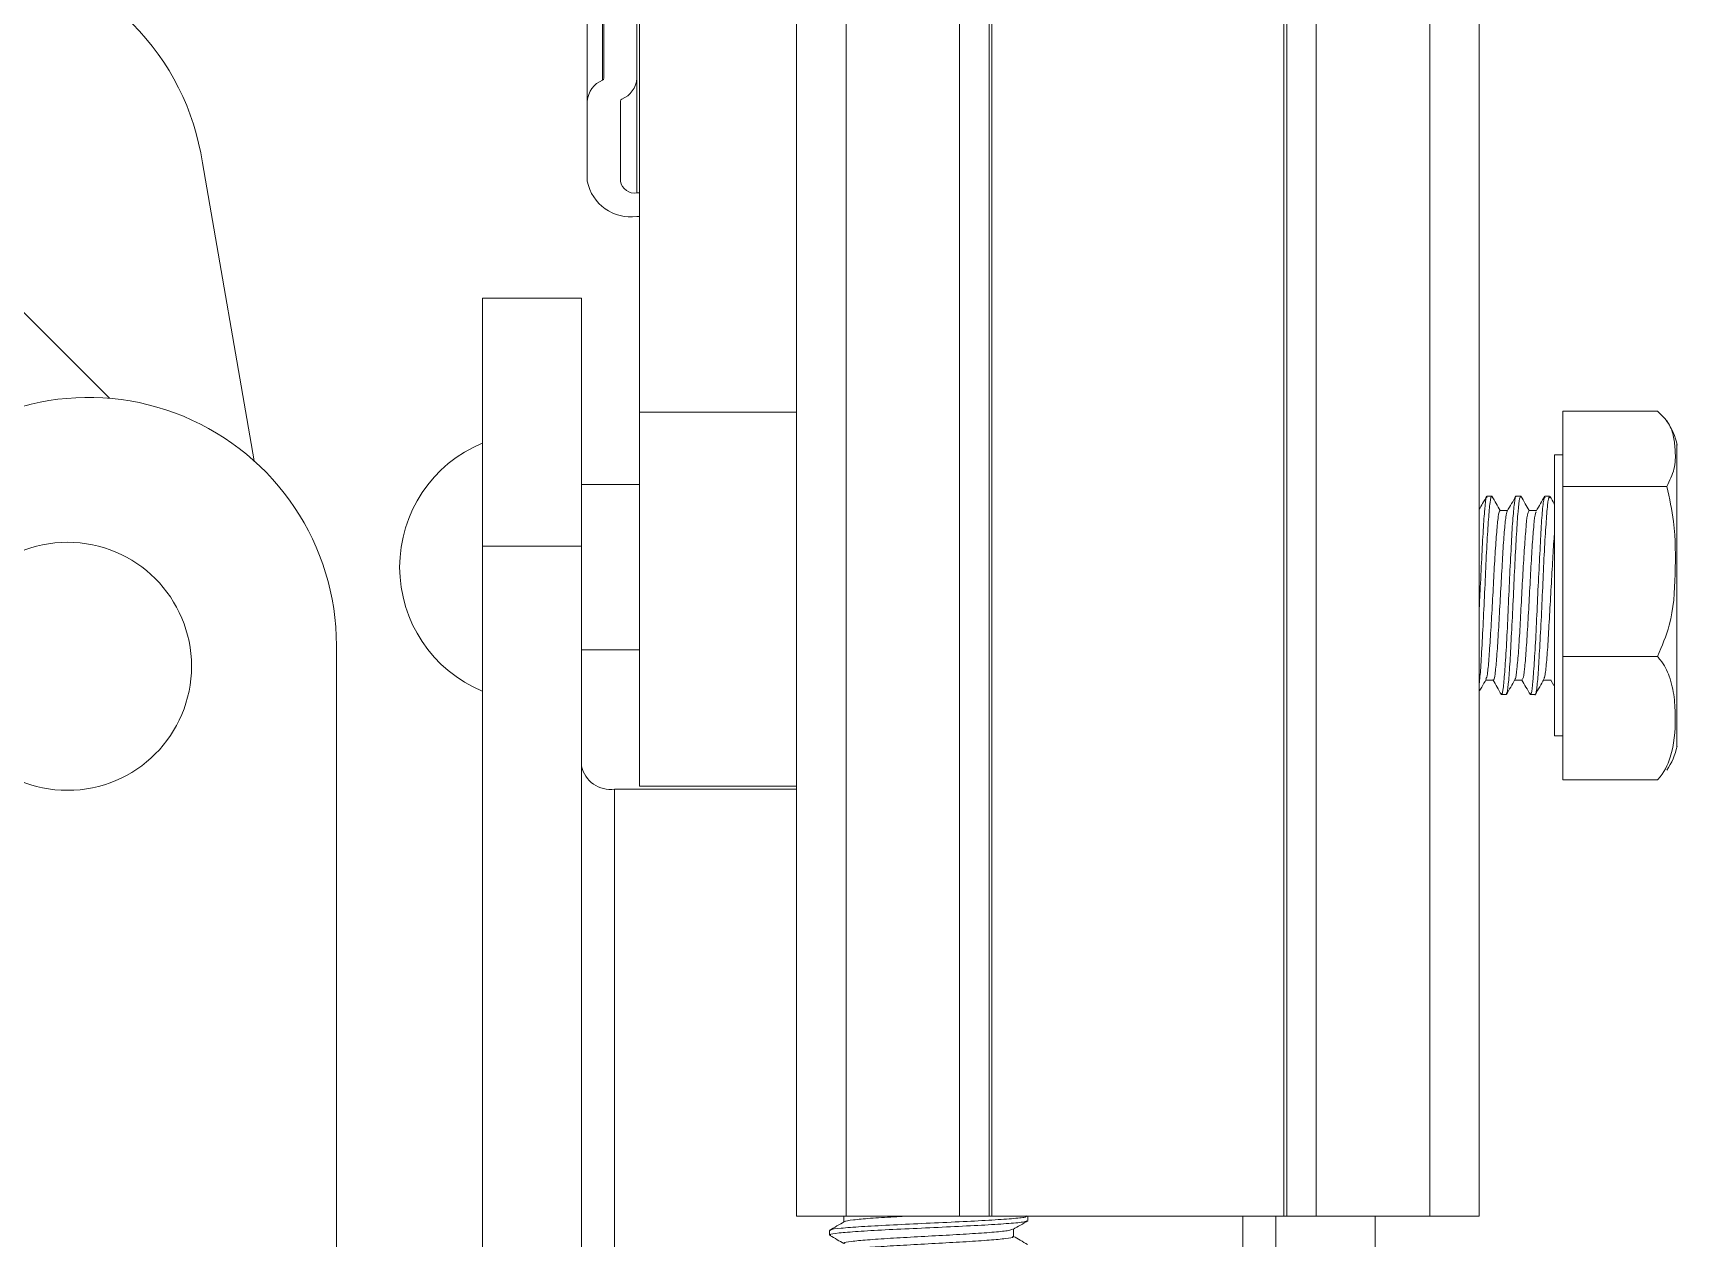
# Model space of a CAD drawing. Extents: x -976302 to -776254, y 5665 to 231437.
# Drawn here: x -803380 to -802880, y 79936 to 80303 of the extents above; entities that cross this region are included whole.
import ezdxf

# ---------------------------------------------------------------- set-up
doc = ezdxf.new("R2010")
doc.units = 0
doc.header["$LTSCALE"] = 1000
doc.header["$MEASUREMENT"] = 0

# ---------------------------------------------------------------- blocks, each defined once
blk = doc.blocks.new('qisg')
at = {"color": 7, "linetype": 'Continuous', "lineweight": 15}
for p, q in [((-15804.749, -17728.121), (-15804.749, -17767.467)), ((-15807.876, -17748.785), (-15807.876, -17733.641)), ((-15806.883, -17747.417), (-15806.883, -17735.01)), ((-15804.898, -17735.01), (-15804.898, -17747.417)), ((-15807.876, -17753.603), (-15807.876, -17748.785)), ((-15805.891, -17748.785), (-15805.891, -17753.603)), ((-15804.898, -17754.305), (-15804.749, -17754.305)), ((-15804.749, -17755.709), (-15804.898, -17755.709)), ((-15808.223, -17760.623), (-15814.18, -17760.623)), ((-15814.18, -17760.623), (-15814.18, -17775.514)), ((-15808.223, -17760.623), (-15808.223, -17775.514)), ((-15804.749, -17767.467), (-15804.749, -17789.922)), ((-15814.18, -17770.514), (-15814.18, -17824.516)), ((-15808.223, -17770.514), (-15808.223, -17824.516)), ((-15804.749, -17771.804), (-15808.223, -17771.804)), ((-15814.18, -17775.514), (-15808.223, -17775.514)), ((-15808.223, -17781.732), (-15804.749, -17781.732)), ((-15804.749, -17781.732), (-15804.749, -17781.98)), ((-15795.318, -17790.105), (-15806.238, -17790.105)), ((-15804.749, -17789.922), (-15795.318, -17789.922)), ((-15792.34, -17815.743), (-15795.318, -17815.743)), ((-15792.464, -17815.743), (-15793.332, -17815.743)), ((-15792.464, -17815.743), (-15792.464, -17816.082)), ((-15785.526, -17815.743), (-15792.34, -17815.743)), ((-15783.753, -17815.743), (-15785.526, -17815.743)), ((-15783.591, -17815.743), (-15783.753, -17815.743)), ((-15766.045, -17815.743), (-15783.591, -17815.743)), ((-15781.42, -17816.006), (-15781.42, -17815.743)), ((-15766.529, -17824.516), (-15766.529, -17815.743)), ((-15765.883, -17815.743), (-15766.045, -17815.743)), ((-15764.109, -17815.743), (-15765.883, -17815.743)), ((-15757.296, -17815.743), (-15764.109, -17815.743)), ((-15760.572, -17815.743), (-15760.572, -17824.516)), ((-15754.318, -17815.743), (-15757.296, -17815.743)), ((-15756.303, -17815.743), (-15757.296, -17815.743)), ((-15793.332, -17816.598), (-15793.332, -17816.873)), ((-15782.288, -17816.964), (-15782.288, -17816.52))]:
    blk.add_line(p, q, dxfattribs=at)
at = {"color": 8, "linetype": 'Continuous', "lineweight": 15}
for p, q in [((-15806.966, -17747.531), (-15806.966, -17734.895)), ((-15804.898, -17754.305), (-15804.898, -17747.417)), ((-15795.318, -17767.467), (-15804.749, -17767.467)), ((-15768.514, -17832.832), (-15768.514, -17815.743))]:
    blk.add_line(p, q, dxfattribs=at)
at = {"color": 253, "linetype": 'Continuous', "lineweight": 15, "true_color": 0x9e9e9e}
blk.add_line((-15806.238, -17790.105), (-15806.238, -17832.832), dxfattribs=at)
at = {"color": 7, "linetype": 'Continuous', "lineweight": 15}
for centre, radius, start, end in [((-15806.402, -17748.897), 1.478, 112.41958, 175.66043), ((-15807.017, -17747.407), 0.134, 292.41958, 355.66043), ((-15806.371, -17747.305), 1.478, 292.41958, 355.66043), ((-15805.757, -17748.795), 0.134, 112.41958, 175.66043), ((-15805.27, -17753.077), 2.659, 191.42175, 278.04947), ((-15805.022, -17753.427), 0.886, 191.42175, 278.04947), ((-15811.078, -17776.768), 8.066, 112.61986, 247.38014), ((-15806.486, -17788.351), 1.772, 191.42175, 278.04947)]:
    blk.add_arc(centre, radius, start, end, dxfattribs=at)
for points, knots in [([(-15792.439, -17816.067), (-15792.588, -17816.154), (-15792.886, -17816.327), (-15793.185, -17816.5), (-15793.334, -17816.586)], [0, 0, 0, 0, 0.499865, 1, 1, 1, 1]), ([(-15781.489, -17816.024), (-15781.544, -17816.048), (-15781.669, -17816.1), (-15782.644, -17816.192), (-15784.15, -17816.282), (-15786.041, -17816.376), (-15788.078, -17816.474), (-15790.034, -17816.559), (-15791.702, -17816.662), (-15792.833, -17816.745), (-15793.368, -17816.825), (-15793.281, -17816.864), (-15793.26, -17816.873)], [0, 0, 0, 0, 0.087017, 0.196904, 0.306814, 0.416706, 0.526604, 0.636505, 0.746392, 0.856309, 0.966199, 1, 1, 1, 1]), ([(-15793.249, -17816.598), (-15793.267, -17816.583), (-15793.328, -17816.538), (-15792.71, -17816.467), (-15791.493, -17816.365), (-15789.773, -17816.282), (-15787.792, -17816.178), (-15785.762, -17816.092), (-15783.91, -17815.996), (-15782.468, -17815.902), (-15781.56, -17815.817), (-15781.492, -17815.756), (-15781.461, -17815.728)], [0, 0, 0, 0, 0.048201, 0.155687, 0.263164, 0.370666, 0.478146, 0.585657, 0.693132, 0.800621, 0.908109, 1, 1, 1, 1]), ([(-15788.813, -17815.743), (-15789.028, -17815.755), (-15789.804, -17815.8), (-15790.944, -17815.867), (-15791.956, -17815.969), (-15792.448, -17816.031), (-15792.412, -17816.068), (-15792.407, -17816.073)], [0, 0, 0, 0, 0.108533, 0.390174, 0.671726, 0.95335, 1, 1, 1, 1]), ([(-15782.314, -17816.535), (-15782.165, -17816.448), (-15781.866, -17816.276), (-15781.568, -17816.103), (-15781.419, -17816.016)], [0, 0, 0, 0, 0.499864, 1, 1, 1, 1]), ([(-15793.315, -17816.895), (-15793.166, -17816.981), (-15792.882, -17817.145), (-15792.598, -17817.31), (-15792.464, -17817.388)], [0, 0, 0, 0, 0.525633, 1, 1, 1, 1]), ([(-15792.408, -17817.375), (-15792.425, -17817.368), (-15792.505, -17817.33), (-15792.071, -17817.252), (-15791.131, -17817.168), (-15789.722, -17817.066), (-15788.059, -17816.979), (-15786.317, -17816.883), (-15784.691, -17816.788), (-15783.385, -17816.699), (-15782.527, -17816.606), (-15782.404, -17816.553), (-15782.349, -17816.529)], [0, 0, 0, 0, 0.028423, 0.138738, 0.249092, 0.359411, 0.469759, 0.580076, 0.690406, 0.800739, 0.911059, 1, 1, 1, 1]), ([(-15782.348, -17816.964), (-15782.331, -17816.973), (-15782.255, -17817.012), (-15782.706, -17817.091), (-15783.666, -17817.175), (-15785.087, -17817.277), (-15786.757, -17817.363), (-15788.498, -17817.461), (-15790.116, -17817.555), (-15791.407, -17817.644), (-15792.239, -17817.736), (-15792.348, -17817.788), (-15792.395, -17817.81)], [0, 0, 0, 0, 0.032524, 0.1429, 0.253313, 0.363692, 0.474102, 0.584479, 0.694871, 0.805262, 0.915644, 1, 1, 1, 1]), ([(-15781.437, -17817.445), (-15781.586, -17817.358), (-15781.87, -17817.194), (-15782.154, -17817.03), (-15782.288, -17816.952)], [0, 0, 0, 0, 0.525826, 1, 1, 1, 1])]:
    blk.add_open_spline(points, degree=3, knots=knots, dxfattribs=at)
blk = doc.blocks.new('*U19')
at = {"color": 7, "linetype": 'Continuous', "lineweight": 15}
for p, q in [((-15795.318, -17739.824), (-15795.318, -17427.894)), ((-15783.753, -17739.824), (-15783.753, -17427.894)), ((-15783.591, -17739.824), (-15783.591, -17427.894)), ((-15766.045, -17739.824), (-15766.045, -17427.894)), ((-15765.883, -17739.824), (-15765.883, -17427.894)), ((-15754.318, -17739.824), (-15754.318, -17427.894))]:
    blk.add_line(p, q, dxfattribs=at)
at = {"color": 253, "linetype": 'Continuous', "lineweight": 15, "true_color": 0x9e9e9e}
for p, q in [((-15792.34, -17739.824), (-15792.34, -17427.894)), ((-15785.526, -17739.824), (-15785.526, -17427.894)), ((-15764.109, -17739.824), (-15764.109, -17427.894)), ((-15757.296, -17739.824), (-15757.296, -17427.894))]:
    blk.add_line(p, q, dxfattribs=at)
blk = doc.blocks.new('SGSK')
at = {"color": 7, "linetype": 'Continuous', "lineweight": 15}
for p, q in [((-21736.92, -8105.88), (-21736.92, -8092.44)), ((-21736.92, -8092.45), (-21720.09, -8092.45)), ((-21736.92, -8100.23), (-21738.41, -8100.23)), ((-21738.41, -8100.23), (-21738.41, -8109.62)), ((-21749.58, -8107.58), (-21750.39, -8107.58)), ((-21744.42, -8107.58), (-21745.25, -8107.58)), ((-21739.28, -8107.58), (-21740.09, -8107.58)), ((-21736.92, -8105.88), (-21718.41, -8105.88)), ((-21736.92, -8136.09), (-21736.92, -8105.88)), ((-21746.78, -8110.16), (-21748.08, -8110.16)), ((-21741.61, -8110.16), (-21742.94, -8110.16)), ((-21738.41, -8109.62), (-21738.41, -8150.23)), ((-21736.92, -8136.09), (-21720.09, -8136.09)), ((-21736.92, -8158.07), (-21736.92, -8136.09)), ((-21750.61, -8140.3), (-21749.31, -8140.3)), ((-21745.47, -8140.3), (-21744.15, -8140.3)), ((-21740.34, -8140.3), (-21739.01, -8140.3)), ((-21739.06, -8140.3), (-21738.5, -8141.25)), ((-21747.83, -8142.88), (-21747, -8142.88)), ((-21742.67, -8142.88), (-21741.84, -8142.88)), ((-21738.41, -8150.23), (-21736.92, -8150.23)), ((-21736.92, -8158.07), (-21720.09, -8158.07))]:
    blk.add_line(p, q, dxfattribs=at)
for centre, start, end in [((-21728.33, -8100.95), 11.627, 34.4237), ((-21728.33, -8149.57), 325.5706, 347.9775)]:
    blk.add_arc(centre, 11.99, start, end, dxfattribs=at)
for points, knots in [([(-21718.41, -8105.88), (-21717.91, -8104.84), (-21716.9, -8102.75), (-21716.86, -8099.78), (-21717.15, -8097.07), (-21717.86, -8094.64), (-21719.36, -8093.16), (-21720.09, -8092.44)], [0, 0, 0, 0, 0.231367, 0.468518, 0.647377, 0.82799, 1, 1, 1, 1]), ([(-21716.64, -8098.54), (-21716.64, -8098.46), (-21716.64, -8098), (-21716.64, -8100.16), (-21716.64, -8104.93), (-21716.64, -8112.28), (-21716.64, -8121), (-21716.64, -8130.23), (-21716.64, -8138.88), (-21716.64, -8146.07), (-21716.64, -8150.61), (-21716.64, -8152.6), (-21716.64, -8152.11), (-21716.64, -8152.05)], [0, 0, 0, 0, 0.021268, 0.128528, 0.235949, 0.343251, 0.4506, 0.557943, 0.665277, 0.77259, 0.879962, 0.987386, 1, 1, 1, 1]), ([(-21751.78, -8141.02), (-21751.7, -8140.14), (-21751.52, -8138.28), (-21751.27, -8133.52), (-21750.96, -8127.8), (-21750.7, -8121.75), (-21750.44, -8116.11), (-21750.13, -8111.46), (-21749.89, -8108.51), (-21749.64, -8107.29), (-21749.53, -8107.72), (-21749.51, -8107.81)], [0, 0, 0, 0, 0.108963, 0.23162, 0.354215, 0.476834, 0.599432, 0.722034, 0.844513, 0.9672, 1, 1, 1, 1]), ([(-21750.43, -8107.58), (-21750.69, -8108.02), (-21751.14, -8108.8), (-21751.59, -8109.58), (-21751.78, -8109.92)], [0, 0, 0, 0, 0.5657201, 1, 1, 1, 1]), ([(-21750.39, -8107.83), (-21750.44, -8107.79), (-21750.59, -8107.67), (-21750.81, -8109.67), (-21751.09, -8113.43), (-21751.34, -8118.6), (-21751.6, -8123.57), (-21751.74, -8126.51), (-21751.78, -8127.49)], [0, 0, 0, 0, 0.106278, 0.304506, 0.50306, 0.701655, 0.90011, 1, 1, 1, 1]), ([(-21748.05, -8110.16), (-21748.29, -8109.74), (-21748.79, -8108.88), (-21749.28, -8108.02), (-21749.54, -8107.58)], [0, 0, 0, 0, 0.485812, 1, 1, 1, 1]), ([(-21745.25, -8107.7), (-21745.26, -8107.66), (-21745.39, -8107.35), (-21745.51, -8108.68), (-21745.85, -8111.7), (-21746.09, -8116.45), (-21746.4, -8122.14), (-21746.66, -8128.19), (-21746.92, -8133.89), (-21747.24, -8138.65), (-21747.48, -8141.76), (-21747.74, -8143.13), (-21747.85, -8142.72), (-21747.87, -8142.61)], [0, 0, 0, 0, 0.014448, 0.119788, 0.225094, 0.330325, 0.435558, 0.540793, 0.646009, 0.751257, 0.856582, 0.961741, 1, 1, 1, 1]), ([(-21747, -8142.64), (-21746.94, -8142.66), (-21746.78, -8142.7), (-21746.55, -8140.53), (-21746.28, -8136.62), (-21746.02, -8131.35), (-21745.71, -8125.41), (-21745.46, -8119.44), (-21745.15, -8114.11), (-21744.89, -8110.09), (-21744.63, -8107.67), (-21744.44, -8107.7), (-21744.35, -8107.71)], [0, 0, 0, 0, 0.065447, 0.170167, 0.27482, 0.379573, 0.484317, 0.589093, 0.693837, 0.79862, 0.903316, 1, 1, 1, 1]), ([(-21745.27, -8107.58), (-21745.52, -8108.02), (-21746.03, -8108.91), (-21746.56, -8109.79), (-21746.82, -8110.23)], [0, 0, 0, 0, 0.49825, 1, 1, 1, 1]), ([(-21742.89, -8110.16), (-21743.13, -8109.75), (-21743.63, -8108.9), (-21744.12, -8108.04), (-21744.37, -8107.6)], [0, 0, 0, 0, 0.482726, 1, 1, 1, 1]), ([(-21740.09, -8107.77), (-21740.15, -8107.81), (-21740.31, -8107.88), (-21740.59, -8110.32), (-21740.85, -8114.43), (-21741.11, -8119.81), (-21741.42, -8125.8), (-21741.67, -8131.72), (-21741.98, -8136.93), (-21742.24, -8140.73), (-21742.47, -8142.77), (-21742.62, -8142.67), (-21742.67, -8142.63)], [0, 0, 0, 0, 0.08018, 0.187758, 0.295118, 0.402635, 0.510113, 0.617611, 0.725099, 0.832578, 0.940004, 1, 1, 1, 1]), ([(-21741.84, -8142.86), (-21741.84, -8142.87), (-21741.84, -8143.23), (-21741.53, -8142), (-21741.31, -8139.25), (-21741.04, -8134.65), (-21740.73, -8129.05), (-21740.47, -8123.01), (-21740.21, -8117.22), (-21739.9, -8112.33), (-21739.65, -8108.97), (-21739.38, -8107.38), (-21739.24, -8107.77), (-21739.19, -8107.91)], [0, 0, 0, 0, 0.001603, 0.105989, 0.210335, 0.314672, 0.418951, 0.523256, 0.627547, 0.731915, 0.836159, 0.940451, 1, 1, 1, 1]), ([(-21740.13, -8107.58), (-21740.39, -8108.02), (-21740.9, -8108.9), (-21741.4, -8109.78), (-21741.66, -8110.23)], [0, 0, 0, 0, 0.500128, 1, 1, 1, 1]), ([(-21738.38, -8109.08), (-21738.41, -8109.04), (-21738.65, -8108.54), (-21738.95, -8108.06), (-21739.21, -8107.62)], [0, 0, 0, 0, 0.08986, 1, 1, 1, 1]), ([(-21720.09, -8136.09), (-21719.3, -8134.26), (-21717.28, -8129.62), (-21716.89, -8121.38), (-21716.81, -8113.09), (-21717.95, -8107.95), (-21718.41, -8105.88)], [0, 0, 0, 0, 0.192422, 0.488985, 0.793446, 1, 1, 1, 1]), ([(-21748.08, -8110.27), (-21748.09, -8110.23), (-21748.21, -8109.96), (-21748.42, -8111.12), (-21748.67, -8113.73), (-21748.98, -8117.79), (-21749.24, -8122.66), (-21749.51, -8127.83), (-21749.81, -8132.71), (-21750.07, -8136.7), (-21750.33, -8139.45), (-21750.51, -8139.94), (-21750.59, -8140.17)], [0, 0, 0, 0, 0.0167657, 0.1274143, 0.2379701, 0.3486886, 0.4592589, 0.5698237, 0.6804047, 0.7910092, 0.9014504, 1, 1, 1, 1]), ([(-21749.31, -8140.2), (-21749.3, -8140.23), (-21749.17, -8140.5), (-21748.97, -8139.37), (-21748.71, -8136.77), (-21748.43, -8132.72), (-21748.17, -8127.86), (-21747.87, -8122.7), (-21747.61, -8117.81), (-21747.34, -8113.8), (-21747.04, -8111), (-21746.88, -8110.49), (-21746.8, -8110.25)], [0, 0, 0, 0, 0.015484, 0.125613, 0.235748, 0.345947, 0.456112, 0.566282, 0.676394, 0.786496, 0.896747, 1, 1, 1, 1]), ([(-21742.94, -8110.32), (-21743.01, -8110.35), (-21743.19, -8110.41), (-21743.43, -8112.51), (-21743.69, -8116.02), (-21744, -8120.64), (-21744.26, -8125.75), (-21744.53, -8130.81), (-21744.79, -8135.26), (-21745.1, -8138.46), (-21745.3, -8140.12), (-21745.42, -8140.08), (-21745.45, -8140.07)], [0, 0, 0, 0, 0.082832, 0.193099, 0.303484, 0.4137, 0.523999, 0.63424, 0.744592, 0.854736, 0.965082, 1, 1, 1, 1]), ([(-21744.15, -8140.09), (-21744.11, -8140.12), (-21743.98, -8140.22), (-21743.71, -8138.5), (-21743.47, -8135.28), (-21743.15, -8130.84), (-21742.9, -8125.79), (-21742.62, -8120.67), (-21742.36, -8116.05), (-21742.05, -8112.54), (-21741.85, -8110.54), (-21741.69, -8110.45), (-21741.64, -8110.41)], [0, 0, 0, 0, 0.059777, 0.17003, 0.28019, 0.390507, 0.500766, 0.610977, 0.721246, 0.831376, 0.941687, 1, 1, 1, 1]), ([(-21738.41, -8114.15), (-21738.42, -8114.32), (-21738.54, -8115.64), (-21738.72, -8118.7), (-21738.98, -8123.67), (-21739.29, -8128.82), (-21739.55, -8133.58), (-21739.81, -8137.33), (-21740.09, -8139.65), (-21740.22, -8139.91), (-21740.27, -8140.02)], [0, 0, 0, 0, 0.021326, 0.168843, 0.316484, 0.464071, 0.611665, 0.759354, 0.906815, 1, 1, 1, 1]), ([(-21720.09, -8158.07), (-21720.06, -8158.04), (-21718.94, -8156.8), (-21717.19, -8153.14), (-21716.8, -8148.16), (-21717.04, -8143.34), (-21717.74, -8139.83), (-21718.97, -8137.42), (-21719.92, -8136.3), (-21720.09, -8136.09)], [0, 0, 0, 0, 0.005039, 0.189524, 0.499609, 0.665309, 0.832571, 0.968918, 1, 1, 1, 1]), ([(-21751.78, -8142.31), (-21751.63, -8142.06), (-21751.22, -8141.36), (-21750.82, -8140.66), (-21750.57, -8140.22)], [0, 0, 0, 0, 0.367934, 1, 1, 1, 1]), ([(-21749.33, -8140.3), (-21749.09, -8140.72), (-21748.6, -8141.58), (-21748.11, -8142.44), (-21747.85, -8142.88)], [0, 0, 0, 0, 0.4856371, 1, 1, 1, 1]), ([(-21746.98, -8142.88), (-21746.71, -8142.44), (-21746.19, -8141.56), (-21745.68, -8140.67), (-21745.43, -8140.23)], [0, 0, 0, 0, 0.501951, 1, 1, 1, 1]), ([(-21744.19, -8140.3), (-21743.96, -8140.72), (-21743.47, -8141.59), (-21742.95, -8142.44), (-21742.69, -8142.88)], [0, 0, 0, 0, 0.484035, 1, 1, 1, 1]), ([(-21741.79, -8142.83), (-21741.54, -8142.39), (-21741.03, -8141.51), (-21740.52, -8140.63), (-21740.27, -8140.19)], [0, 0, 0, 0, 0.500134, 1, 1, 1, 1])]:
    blk.add_open_spline(points, degree=3, knots=knots, dxfattribs=at)
blk = doc.blocks.new('a1-3d-02')
at = {"color": 7, "linetype": 'Continuous', "lineweight": 15}
for p, q in [((-24819.887, -16886.129), (-24805.795, -16900.222)), ((-24797.097, -16903.984), (-24800.21, -16886.076)), ((-24792.159, -16915.06), (-24792.159, -16969.062))]:
    blk.add_line(p, q, dxfattribs=at)
blk.add_circle((-24808.305, -16916.314), 7.446, dxfattribs=at)
for centre, start, end in [((-24814.938, -16888.27), 8.4716, 45), ((-24807.05, -16915.06), 0, 135)]:
    blk.add_arc(centre, 14.891, start, end, dxfattribs=at)
blk = doc.blocks.new('*U20')
blk.add_blockref('a1-3d-02', (10505.502, -7415.507))

msp = doc.modelspace()

# ---------------------------------------------------------------- block references
for name, p, xscale, yscale, zscale in [('*U19', (-723084.4, 169862.78), 5.068799998611212, 5.068799998611212, 5.068799998611212), ('*U19', (-723084.4, 169862.78), 5.068799998611212, 5.068799998611212, 5.068799998611212), ('*U20', (-730871.51, 203443.66), 5.068799998611212, 5.068799998611212, 5.068799998611212), ('*U20', (-730871.51, 203443.66), 5.068799998611212, 5.068799998611212, 5.068799998611212), ('qisg', (-723084.4, 170247.6), 5.068799998611212, 5.068799998611212, 5.068799998611212), ('qisg', (-723084.4, 170247.6), 5.068799998611212, 5.068799998611212, 5.068799998611212), ('SGSK', (-765726.51, 94032.93), 1.710819728672504, 1.710819728672504, 1.710819728672504), ('SGSK', (-765726.51, 94032.93), 1.710819728672504, 1.710819728672504, 1.710819728672504)]:
    msp.add_blockref(name, p, dxfattribs=dict(xscale=xscale, yscale=yscale, zscale=zscale))

doc.saveas('drawing.dxf')
